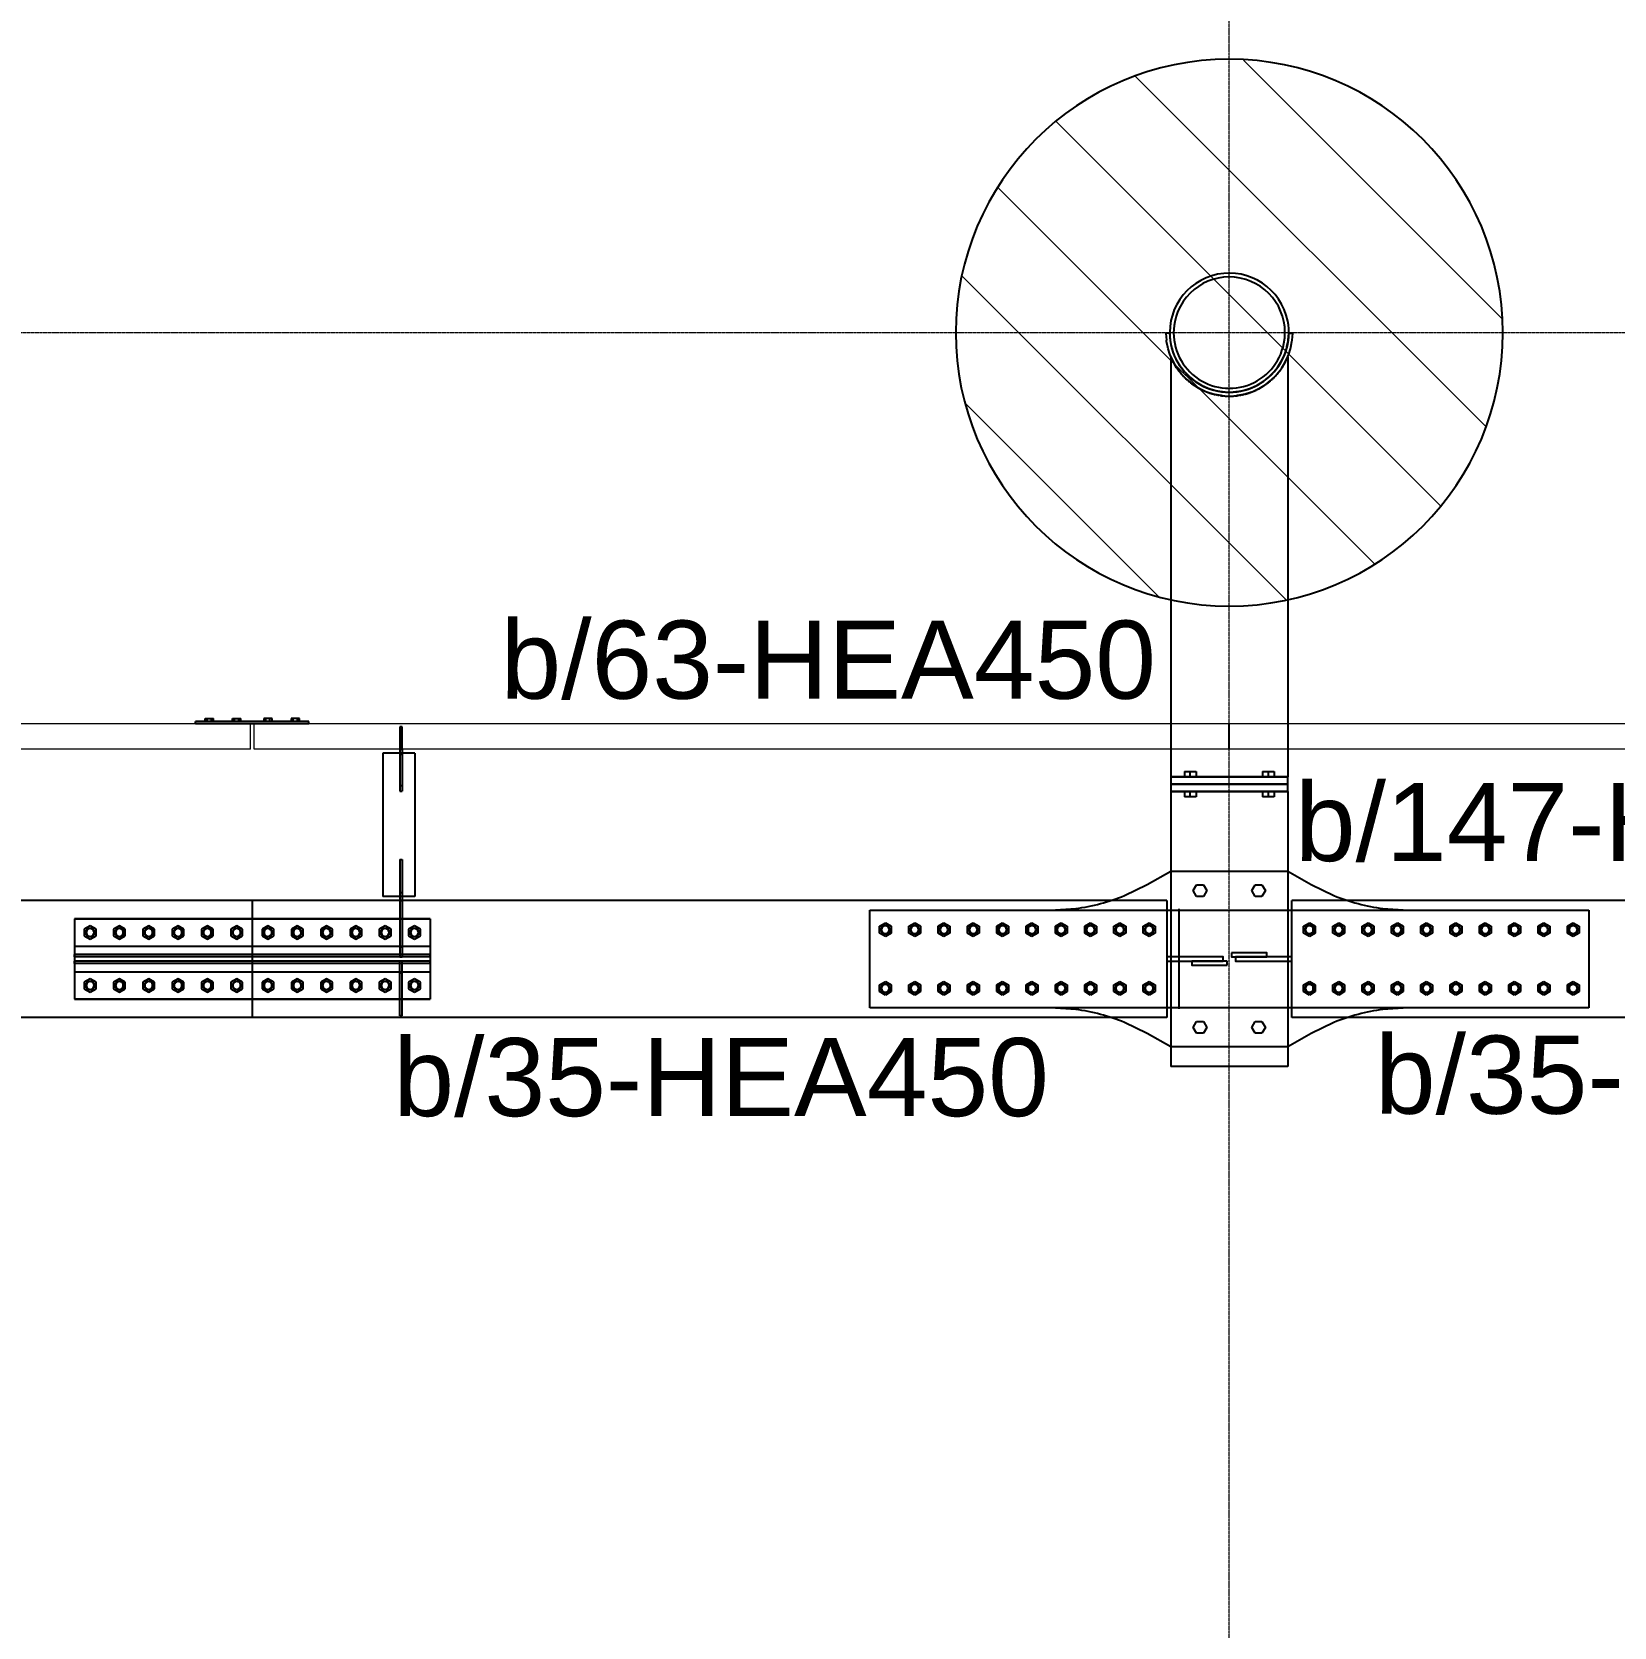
# Model space of a CAD drawing. Extents: x 7536 to 102814, y -9868 to 35131.
# Drawn here: x 61268 to 65317, y 28142 to 32226 of the extents above; entities that cross this region are included whole.
import ezdxf
from ezdxf.enums import TextEntityAlignment as Align

# ---------------------------------------------------------------- set-up
doc = ezdxf.new("R2010")
doc.units = 0
doc.header["$LTSCALE"] = 0.4
doc.linetypes.add('DXK_LINE_DOT2', pattern=[3.9198, 1.9599, -1.9599])
doc.linetypes.add('Grid Line', pattern=[3.33375, 1.905, -0.47625, 0.47625, -0.47625])
doc.layers.get('0').update_dxf_attribs({"color": 255})
for name, color, linetype, lineweight in [('0-1', 7, 'Continuous', 5), ('E_COLUMNAS', 1, 'Continuous', 18), ('E_COLUMNAS-1', 1, 'Continuous', 25), ('E_EJES-1', 8, 'Grid Line', 9), ('E_TEXTO', 3, 'Continuous', 9)]:
    doc.layers.add(name, color=color, linetype=linetype, lineweight=lineweight)
doc.layers.add('P-PLATINA', color=6, linetype='Continuous')
doc.layers.add('VIGAS', color=8, linetype='Continuous')
doc.styles.add('VERDANA', font='arial.ttf')

msp = doc.modelspace()

# ---------------------------------------------------------------- hatches: boundary and pattern name
at = {"layer": 'E_COLUMNAS'}
h = msp.add_hatch(dxfattribs=at)
h.set_pattern_fill('FP_1', color=256, scale=1000, style=0, pattern_type=2)
h.set_pattern_definition([(135, (95994.46, -134706.76), (-159.09903, -159.09903), [])])
h.paths.add_polyline_path([(64332.4, 30755.7), (64423.7, 30761.7), (64513.5, 30779.5), (64600.2, 30808.9), (64682.4, 30849.4), (64758.5, 30900.3), (64827.3, 30960.7), (64887.7, 31029.5), (64938.6, 31105.7), (64979.1, 31187.8), (65008.5, 31274.5), (65026.4, 31364.3), (65032.4, 31455.7), (65026.4, 31547), (65008.5, 31636.8), (64979.1, 31723.5), (64938.6, 31805.7), (64887.7, 31881.8), (64827.3, 31950.6), (64758.5, 32011), (64682.4, 32061.9), (64600.2, 32102.4), (64513.5, 32131.8), (64423.7, 32149.7), (64332.4, 32155.7), (64241, 32149.7), (64151.2, 32131.8), (64064.5, 32102.4), (63982.4, 32061.9), (63906.2, 32011), (63837.4, 31950.6), (63777, 31881.8), (63726.1, 31805.7), (63685.6, 31723.5), (63656.2, 31636.8), (63638.4, 31547), (63632.4, 31455.7), (63638.4, 31364.3), (63656.2, 31274.5), (63685.6, 31187.8), (63726.1, 31105.7), (63777, 31029.5), (63837.4, 30960.7), (63906.2, 30900.3), (63982.4, 30849.4), (64064.5, 30808.9), (64151.2, 30779.5), (64250.7, 30761)])

# ---------------------------------------------------------------- linework, layer by layer
at = {"color": 2, "linetype": 'Continuous'}
for points in [[(64481.9, 31485.4, 1), (64182.8, 31425.9, 1)], [(64472.1, 31427.9, 1), (64192.6, 31483.5, 1)]]:
    msp.add_lwpolyline(points, format="xyb", close=True, dxfattribs=at)
at = {"color": 1, "linetype": 'DXK_LINE_DOT2'}
msp.add_arc((64332.4, 31455.7), 162.5, 213.75, 326.25, dxfattribs=at)
at = {"color": 1, "linetype": 'Continuous'}
for centre, radius, start, end in [((63874.6, 30477.5), 500, 277.4362, 292.3087), ((64790.1, 30477.5), 500, 247.6914, 262.5638), ((61417.4, 29920.3), 11, 0, 180), ((61417.4, 29920.3), 10, 300, 120), ((61492.4, 29920.3), 11, 0, 180), ((61492.4, 29920.3), 10, 300, 120), ((61567.4, 29920.3), 11, 0, 180), ((61567.4, 29920.3), 10, 300, 120), ((61642.4, 29920.3), 11, 0, 180), ((61642.4, 29920.3), 10, 300, 120), ((61717.4, 29920.3), 11, 0, 180), ((61717.4, 29920.3), 10, 300, 120), ((61792.4, 29920.3), 11, 0, 180), ((61792.4, 29920.3), 10, 300, 120), ((61872.4, 29920.3), 11, 0, 180), ((61872.4, 29920.3), 10, 300, 120), ((61947.4, 29920.3), 11, 0, 180), ((61947.4, 29920.3), 10, 300, 120), ((62022.4, 29920.3), 11, 0, 180), ((62022.4, 29920.3), 10, 300, 120), ((62097.4, 29920.3), 11, 0, 180), ((62097.4, 29920.3), 10, 300, 120), ((62172.4, 29920.3), 11, 0, 180), ((62172.4, 29920.3), 10, 300, 120), ((62247.4, 29920.3), 11, 0, 180), ((62247.4, 29920.3), 10, 300, 120), ((63452.3, 29927.5), 11.5, 18, 198), ((63452.3, 29927.5), 11.5, 198, 18), ((63452.3, 29927.5), 10, 90, 270), ((63452.3, 29927.5), 10, 270, 90), ((63527.3, 29927.5), 11.5, 18, 198), ((63527.3, 29927.5), 11.5, 198, 18), ((63527.3, 29927.5), 10, 90, 270), ((63527.3, 29927.5), 10, 270, 90), ((63602.3, 29927.5), 11.5, 18, 198), ((63602.3, 29927.5), 11.5, 198, 18), ((63602.3, 29927.5), 10, 90, 270), ((63602.3, 29927.5), 10, 270, 90), ((63677.3, 29927.5), 11.5, 18, 198), ((63677.3, 29927.5), 11.5, 198, 18), ((63677.3, 29927.5), 10, 90, 270), ((63677.3, 29927.5), 10, 270, 90), ((63752.3, 29927.5), 11.5, 18, 198), ((63752.3, 29927.5), 11.5, 198, 18), ((63752.3, 29927.5), 10, 90, 270), ((63752.3, 29927.5), 10, 270, 90), ((63827.3, 29927.5), 11.5, 18, 198), ((63827.3, 29927.5), 11.5, 198, 18), ((63827.3, 29927.5), 10, 90, 270), ((63827.3, 29927.5), 10, 270, 90), ((63902.3, 29927.5), 11.5, 18, 198), ((63902.3, 29927.5), 11.5, 198, 18), ((63902.3, 29927.5), 10, 90, 270), ((63902.3, 29927.5), 10, 270, 90), ((63977.3, 29927.5), 11.5, 18, 198), ((63977.3, 29927.5), 11.5, 198, 18), ((63977.3, 29927.5), 10, 90, 270), ((63977.3, 29927.5), 10, 270, 90), ((64052.3, 29927.5), 11.5, 18, 198), ((64052.3, 29927.5), 11.5, 198, 18), ((64052.3, 29927.5), 10, 90, 270), ((64052.3, 29927.5), 10, 270, 90), ((64127.3, 29927.5), 11.5, 18, 198), ((64127.3, 29927.5), 11.5, 198, 18), ((64127.3, 29927.5), 10, 90, 270), ((64127.3, 29927.5), 10, 270, 90), ((64537.4, 29927.5), 11.5, 18, 198), ((64537.4, 29927.5), 11.5, 198, 18), ((64537.4, 29927.5), 10, 90, 270), ((64537.4, 29927.5), 10, 270, 90), ((64612.4, 29927.5), 11.5, 18, 198), ((64612.4, 29927.5), 11.5, 198, 18), ((64612.4, 29927.5), 10, 90, 270), ((64612.4, 29927.5), 10, 270, 90), ((64687.4, 29927.5), 11.5, 18, 198), ((64687.4, 29927.5), 11.5, 198, 18), ((64687.4, 29927.5), 10, 90, 270), ((64687.4, 29927.5), 10, 270, 90), ((64762.4, 29927.5), 11.5, 18, 198), ((64762.4, 29927.5), 11.5, 198, 18), ((64762.4, 29927.5), 10, 90, 270), ((64762.4, 29927.5), 10, 270, 90), ((64837.4, 29927.5), 11.5, 18, 198), ((64837.4, 29927.5), 11.5, 198, 18), ((64837.4, 29927.5), 10, 90, 270), ((64837.4, 29927.5), 10, 270, 90), ((64912.4, 29927.5), 11.5, 18, 198), ((64912.4, 29927.5), 11.5, 198, 18), ((64912.4, 29927.5), 10, 90, 270), ((64912.4, 29927.5), 10, 270, 90), ((64987.4, 29927.5), 11.5, 18, 198), ((64987.4, 29927.5), 11.5, 198, 18), ((64987.4, 29927.5), 10, 90, 270), ((64987.4, 29927.5), 10, 270, 90), ((65062.4, 29927.5), 11.5, 18, 198), ((65062.4, 29927.5), 11.5, 198, 18), ((65062.4, 29927.5), 10, 90, 270), ((65062.4, 29927.5), 10, 270, 90), ((65137.4, 29927.5), 11.5, 18, 198), ((65137.4, 29927.5), 11.5, 198, 18), ((65137.4, 29927.5), 10, 90, 270), ((65137.4, 29927.5), 10, 270, 90), ((65212.4, 29927.5), 11.5, 18, 198), ((65212.4, 29927.5), 11.5, 198, 18), ((65212.4, 29927.5), 10, 90, 270), ((65212.4, 29927.5), 10, 270, 90), ((61417.4, 29920.3), 11, 180, 0), ((61417.4, 29920.3), 10, 120, 300), ((61492.4, 29920.3), 11, 180, 0), ((61492.4, 29920.3), 10, 120, 300), ((61567.4, 29920.3), 11, 180, 0), ((61567.4, 29920.3), 10, 120, 300), ((61642.4, 29920.3), 11, 180, 0), ((61642.4, 29920.3), 10, 120, 300), ((61717.4, 29920.3), 11, 180, 0), ((61717.4, 29920.3), 10, 120, 300), ((61792.4, 29920.3), 11, 180, 0), ((61792.4, 29920.3), 10, 120, 300), ((61872.4, 29920.3), 11, 180, 0), ((61872.4, 29920.3), 10, 120, 300), ((61947.4, 29920.3), 11, 180, 0), ((61947.4, 29920.3), 10, 120, 300), ((62022.4, 29920.3), 11, 180, 0), ((62022.4, 29920.3), 10, 120, 300), ((62097.4, 29920.3), 11, 180, 0), ((62097.4, 29920.3), 10, 120, 300), ((62172.4, 29920.3), 11, 180, 0), ((62172.4, 29920.3), 10, 120, 300), ((62247.4, 29920.3), 11, 180, 0), ((62247.4, 29920.3), 10, 120, 300), ((61417.4, 29784.8), 11, 0, 180), ((61417.4, 29784.8), 11, 180, 0), ((61417.4, 29784.8), 10, 120, 300), ((61417.4, 29784.8), 10, 300, 120), ((61492.4, 29784.8), 11, 0, 180), ((61492.4, 29784.8), 11, 180, 0), ((61492.4, 29784.8), 10, 120, 300), ((61492.4, 29784.8), 10, 300, 120), ((61567.4, 29784.8), 11, 0, 180), ((61567.4, 29784.8), 11, 180, 0), ((61567.4, 29784.8), 10, 120, 300), ((61567.4, 29784.8), 10, 300, 120), ((61642.4, 29784.8), 11, 0, 180), ((61642.4, 29784.8), 11, 180, 0), ((61642.4, 29784.8), 10, 120, 300), ((61642.4, 29784.8), 10, 300, 120), ((61717.4, 29784.8), 11, 0, 180), ((61717.4, 29784.8), 11, 180, 0), ((61717.4, 29784.8), 10, 120, 300), ((61717.4, 29784.8), 10, 300, 120), ((61792.4, 29784.8), 11, 0, 180), ((61792.4, 29784.8), 11, 180, 0), ((61792.4, 29784.8), 10, 120, 300), ((61792.4, 29784.8), 10, 300, 120), ((61872.4, 29784.8), 11, 0, 180), ((61872.4, 29784.8), 11, 180, 0), ((61872.4, 29784.8), 10, 120, 300), ((61872.4, 29784.8), 10, 300, 120), ((61947.4, 29784.8), 11, 0, 180), ((61947.4, 29784.8), 11, 180, 0), ((61947.4, 29784.8), 10, 120, 300), ((61947.4, 29784.8), 10, 300, 120), ((62022.4, 29784.8), 11, 0, 180), ((62022.4, 29784.8), 11, 180, 0), ((62022.4, 29784.8), 10, 120, 300), ((62022.4, 29784.8), 10, 300, 120), ((62097.4, 29784.8), 11, 0, 180), ((62097.4, 29784.8), 11, 180, 0), ((62097.4, 29784.8), 10, 120, 300), ((62097.4, 29784.8), 10, 300, 120), ((62172.4, 29784.8), 11, 0, 180), ((62172.4, 29784.8), 11, 180, 0), ((62172.4, 29784.8), 10, 120, 300), ((62172.4, 29784.8), 10, 300, 120), ((62247.4, 29784.8), 11, 0, 180), ((62247.4, 29784.8), 11, 180, 0), ((62247.4, 29784.8), 10, 120, 300), ((62247.4, 29784.8), 10, 300, 120), ((63452.3, 29777.5), 11.5, 18, 198), ((63452.3, 29777.5), 11.5, 198, 18), ((63452.3, 29777.5), 10, 90, 270), ((63452.3, 29777.5), 10, 270, 90), ((63527.3, 29777.5), 11.5, 18, 198), ((63527.3, 29777.5), 11.5, 198, 18), ((63527.3, 29777.5), 10, 90, 270), ((63527.3, 29777.5), 10, 270, 90), ((63602.3, 29777.5), 11.5, 18, 198), ((63602.3, 29777.5), 11.5, 198, 18), ((63602.3, 29777.5), 10, 90, 270), ((63602.3, 29777.5), 10, 270, 90), ((63677.3, 29777.5), 11.5, 18, 198), ((63677.3, 29777.5), 11.5, 198, 18), ((63677.3, 29777.5), 10, 90, 270), ((63677.3, 29777.5), 10, 270, 90), ((63752.3, 29777.5), 11.5, 18, 198), ((63752.3, 29777.5), 11.5, 198, 18), ((63752.3, 29777.5), 10, 90, 270), ((63752.3, 29777.5), 10, 270, 90), ((63827.3, 29777.5), 11.5, 18, 198), ((63827.3, 29777.5), 11.5, 198, 18), ((63827.3, 29777.5), 10, 90, 270), ((63827.3, 29777.5), 10, 270, 90), ((63902.3, 29777.5), 11.5, 18, 198), ((63902.3, 29777.5), 11.5, 198, 18), ((63902.3, 29777.5), 10, 90, 270), ((63902.3, 29777.5), 10, 270, 90), ((63977.3, 29777.5), 11.5, 18, 198), ((63977.3, 29777.5), 11.5, 198, 18), ((63977.3, 29777.5), 10, 90, 270), ((63977.3, 29777.5), 10, 270, 90), ((64052.3, 29777.5), 11.5, 18, 198), ((64052.3, 29777.5), 11.5, 198, 18), ((64052.3, 29777.5), 10, 90, 270), ((64052.3, 29777.5), 10, 270, 90), ((64127.3, 29777.5), 11.5, 18, 198), ((64127.3, 29777.5), 11.5, 198, 18), ((64127.3, 29777.5), 10, 90, 270), ((64127.3, 29777.5), 10, 270, 90), ((64537.4, 29777.5), 11.5, 18, 198), ((64537.4, 29777.5), 11.5, 198, 18), ((64537.4, 29777.5), 10, 90, 270), ((64537.4, 29777.5), 10, 270, 90), ((64612.4, 29777.5), 11.5, 18, 198), ((64612.4, 29777.5), 11.5, 198, 18), ((64612.4, 29777.5), 10, 90, 270), ((64612.4, 29777.5), 10, 270, 90), ((64687.4, 29777.5), 11.5, 18, 198), ((64687.4, 29777.5), 11.5, 198, 18), ((64687.4, 29777.5), 10, 90, 270), ((64687.4, 29777.5), 10, 270, 90), ((64762.4, 29777.5), 11.5, 18, 198), ((64762.4, 29777.5), 11.5, 198, 18), ((64762.4, 29777.5), 10, 90, 270), ((64762.4, 29777.5), 10, 270, 90), ((64837.4, 29777.5), 11.5, 18, 198), ((64837.4, 29777.5), 11.5, 198, 18), ((64837.4, 29777.5), 10, 90, 270), ((64837.4, 29777.5), 10, 270, 90), ((64912.4, 29777.5), 11.5, 18, 198), ((64912.4, 29777.5), 11.5, 198, 18), ((64912.4, 29777.5), 10, 90, 270), ((64912.4, 29777.5), 10, 270, 90), ((64987.4, 29777.5), 11.5, 18, 198), ((64987.4, 29777.5), 11.5, 198, 18), ((64987.4, 29777.5), 10, 90, 270), ((64987.4, 29777.5), 10, 270, 90), ((65062.4, 29777.5), 11.5, 18, 198), ((65062.4, 29777.5), 11.5, 198, 18), ((65062.4, 29777.5), 10, 90, 270), ((65062.4, 29777.5), 10, 270, 90), ((65137.4, 29777.5), 11.5, 18, 198), ((65137.4, 29777.5), 11.5, 198, 18), ((65137.4, 29777.5), 10, 90, 270), ((65137.4, 29777.5), 10, 270, 90), ((65212.4, 29777.5), 11.5, 18, 198), ((65212.4, 29777.5), 11.5, 198, 18), ((65212.4, 29777.5), 10, 90, 270), ((65212.4, 29777.5), 10, 270, 90), ((63874.6, 29227.5), 500, 67.6913, 82.5638), ((64790.1, 29227.5), 500, 97.4362, 112.3087)]:
    msp.add_arc(centre, radius, start, end, dxfattribs=at)
at = {"layer": '0-1', "color": 8}
for p, q in [((61827.4, 30454.2), (49837.4, 30454.2)), ((61827.4, 30389.2), (61827.4, 30454.2)), ((64182.4, 30454.2), (61837.4, 30454.2)), ((61837.4, 30389.2), (61837.4, 30454.2)), ((64332.4, 30454.2), (64182.4, 30454.2)), ((64482.4, 30454.2), (64332.4, 30454.2)), ((66942.6, 30454.2), (64482.4, 30454.2)), ((61827.4, 30389.2), (49837.4, 30389.2)), ((64182.4, 30389.2), (61837.4, 30389.2)), ((64332.4, 30389.2), (64182.4, 30389.2)), ((64482.4, 30389.2), (64332.4, 30389.2)), ((66942.6, 30389.2), (64482.4, 30389.2))]:
    msp.add_line(p, q, dxfattribs=at)
at = {"layer": 'E_COLUMNAS-1'}
for start, end in [(0, 180), (180, 0)]:
    msp.add_arc((64332.4, 31455.7), 700, start, end, dxfattribs=at)
at = {"layer": 'E_EJES-1'}
for p, q in [((64332.4, 3740.4), (64332.4, 34230.5)), ((8436, 31455.7), (101914.5, 31455.7))]:
    msp.add_line(p, q, dxfattribs=at)
at = {"layer": 'P-PLATINA'}
for points in [[(64172.3, 29846.8), (64316.6, 29846.8), (64316.6, 29858.3), (64172.3, 29858.3)], [(64492.4, 29858.3), (64348.1, 29858.3), (64348.1, 29846.8), (64492.4, 29846.8)], [(64326.6, 29846.8), (64236.6, 29846.8), (64236.6, 29836.8), (64326.6, 29836.8)]]:
    msp.add_lwpolyline(points, dxfattribs=at)
msp.add_lwpolyline([(64338.1, 29868.3), (64338.1, 29858.3), (64428.1, 29858.3), (64428.1, 29868.3)], close=True, dxfattribs=at)
at = {"layer": 'VIGAS'}
for p, q in [((64180, 31454.6), (64170, 31453.6)), ((64170, 31453.6), (64171.7, 31436.7)), ((64181.6, 31437.7), (64180, 31454.6)), ((64483.1, 31437.7), (64484.8, 31454.6)), ((64484.8, 31454.6), (64494.7, 31453.6)), ((64493, 31436.7), (64494.7, 31453.6)), ((64172.1, 31433.4), (64171.7, 31436.7)), ((64174.9, 31418.3), (64172.1, 31433.4)), ((64176, 31413.9), (64174.9, 31418.3)), ((64180.1, 31400.3), (64176, 31413.9)), ((64182.4, 31394.5), (64180.1, 31400.3)), ((64182, 31435.2), (64181.6, 31437.7)), ((64184.7, 31420.1), (64182, 31435.2)), ((64185.5, 31416.8), (64184.7, 31420.1)), ((64189.7, 31403.2), (64185.5, 31416.8)), ((64191.4, 31398.9), (64189.7, 31403.2)), ((64473.3, 31398.9), (64475, 31403.2)), ((64475, 31403.2), (64479.2, 31416.8)), ((64479.2, 31416.8), (64480, 31420.1)), ((64480, 31420.1), (64482.7, 31435.2)), ((64482.4, 31394.5), (64484.6, 31400.3)), ((64482.7, 31435.2), (64483.1, 31437.7)), ((64484.6, 31400.3), (64488.7, 31413.9)), ((64488.7, 31413.9), (64489.8, 31418.3)), ((64489.8, 31418.3), (64492.6, 31433.4)), ((64492.6, 31433.4), (64493, 31436.7)), ((64188.8, 31381.1), (64182.4, 31394.5)), ((64182.4, 31393.5), (64182.4, 30772.2)), ((64182.4, 31393.5), (64188.1, 31382.6)), ((64188.1, 31382.6), (64197.2, 31365.4)), ((64190.2, 31378.6), (64188.8, 31381.1)), ((64197.5, 31365.8), (64190.2, 31378.6)), ((64197.8, 31385.5), (64191.4, 31398.9)), ((64201.3, 31360.4), (64197.5, 31365.8)), ((64198.9, 31383.6), (64197.8, 31385.5)), ((64206.2, 31370.8), (64198.9, 31383.6)), ((64210.3, 31349.4), (64201.3, 31360.4)), ((64209, 31366.7), (64206.2, 31370.8)), ((64218, 31355.7), (64209, 31366.7)), ((64446.7, 31355.7), (64455.7, 31366.7)), ((64454.4, 31349.4), (64463.4, 31360.4)), ((64455.7, 31366.7), (64458.5, 31370.8)), ((64458.5, 31370.8), (64465.9, 31383.6)), ((64463.4, 31360.4), (64467.2, 31365.8)), ((64465.9, 31383.6), (64466.9, 31385.5)), ((64466.9, 31385.5), (64473.3, 31398.9)), ((64467.2, 31365.8), (64474.5, 31378.6)), ((64467.5, 31365.4), (64476.6, 31382.6)), ((64467.5, 31365.4), (64475.8, 31381)), ((64474.5, 31378.6), (64475.9, 31381.1)), ((64475.8, 31381), (64482.5, 31393.5)), ((64475.9, 31381.1), (64482.4, 31394.5)), ((64476.6, 31382.6), (64482.4, 31393.5)), ((64482.5, 31393.5), (64482.4, 30772.2)), ((64482.4, 31393.2), (64482.4, 31393.5)), ((64482.4, 31393.5), (64482.5, 31393.5)), ((64482.4, 31393.2), (64482.4, 31393.5)), ((64213.1, 31346.3), (64210.3, 31349.4)), ((64213.1, 31346.3), (64224, 31335.5)), ((64220.1, 31353.4), (64218, 31355.7)), ((64220.1, 31353.4), (64231, 31342.7)), ((64224, 31335.5), (64226.8, 31333.1)), ((64226.8, 31333.1), (64237.8, 31324)), ((64231, 31342.7), (64233.1, 31340.8)), ((64233.1, 31340.8), (64244.1, 31331.8)), ((64237.8, 31324), (64243.6, 31320.1)), ((64243.6, 31320.1), (64256.3, 31312.9)), ((64244.1, 31331.8), (64248.5, 31328.8)), ((64248.5, 31328.8), (64261.2, 31321.7)), ((64261.2, 31321.7), (64263.1, 31320.7)), ((64263.1, 31320.7), (64276.7, 31314.3)), ((64388, 31314.3), (64401.6, 31320.7)), ((64401.6, 31320.7), (64403.6, 31321.7)), ((64403.6, 31321.7), (64416.3, 31328.8)), ((64408.5, 31312.9), (64421.2, 31320.1)), ((64416.3, 31328.8), (64420.6, 31331.8)), ((64420.6, 31331.8), (64431.6, 31340.8)), ((64421.2, 31320.1), (64427, 31324)), ((64427, 31324), (64438, 31333.1)), ((64431.6, 31340.8), (64433.7, 31342.7)), ((64433.7, 31342.7), (64444.6, 31353.4)), ((64438, 31333.1), (64440.7, 31335.5)), ((64440.7, 31335.5), (64451.6, 31346.3)), ((64444.6, 31353.4), (64446.7, 31355.7)), ((64451.6, 31346.3), (64454.4, 31349.4)), ((64256.3, 31312.9), (64258.8, 31311.6)), ((64258.8, 31311.6), (64272.4, 31305.2)), ((64272.4, 31305.2), (64277.8, 31303.2)), ((64276.7, 31314.3), (64280.7, 31312.7)), ((64277.8, 31303.2), (64291.5, 31299)), ((64280.7, 31312.7), (64294.4, 31308.6)), ((64291.5, 31299), (64296.3, 31297.9)), ((64294.4, 31308.6), (64298, 31307.7)), ((64296.3, 31297.9), (64311.4, 31295.3)), ((64298, 31307.7), (64313.1, 31305.1)), ((64311.4, 31295.3), (64314.2, 31294.9)), ((64313.1, 31305.1), (64315.2, 31304.9)), ((64314.2, 31294.9), (64328.4, 31293.5)), ((64315.2, 31304.9), (64329.4, 31303.5)), ((64328.4, 31293.5), (64336.3, 31293.5)), ((64329.4, 31303.5), (64335.3, 31303.5)), ((64335.3, 31303.5), (64349.5, 31304.9)), ((64336.3, 31293.5), (64350.5, 31294.9)), ((64349.5, 31304.9), (64351.7, 31305.1)), ((64350.5, 31294.9), (64353.3, 31295.3)), ((64351.7, 31305.1), (64366.7, 31307.7)), ((64353.3, 31295.3), (64368.4, 31297.9)), ((64366.7, 31307.7), (64370.4, 31308.6)), ((64368.4, 31297.9), (64373.3, 31299)), ((64370.4, 31308.6), (64384, 31312.7)), ((64373.3, 31299), (64386.9, 31303.2)), ((64384, 31312.7), (64388, 31314.3)), ((64386.9, 31303.2), (64392.3, 31305.2)), ((64392.3, 31305.2), (64405.9, 31311.6)), ((64405.9, 31311.6), (64408.5, 31312.9)), ((64182.4, 30772.2), (64182.4, 30319)), ((64482.4, 30772.2), (64482.4, 30319)), ((61712, 30460.2), (61712, 30468.1)), ((61712, 30468.1), (61732.8, 30468.1)), ((61717.2, 30460.2), (61717.2, 30468.1)), ((61727.6, 30460.2), (61727.6, 30468.1)), ((61732.8, 30460.2), (61732.8, 30468.1)), ((61782, 30460.2), (61782, 30468.1)), ((61782, 30468.1), (61802.8, 30468.1)), ((61787.2, 30460.2), (61787.2, 30468.1)), ((61797.6, 30460.2), (61797.6, 30468.1)), ((61802.8, 30460.2), (61802.8, 30468.1)), ((61882.8, 30468.1), (61862, 30468.1)), ((61862, 30468.1), (61862, 30460.2)), ((61867.2, 30460.2), (61867.2, 30468.1)), ((61877.6, 30460.2), (61877.6, 30468.1)), ((61882.8, 30460.2), (61882.8, 30468.1)), ((61952.8, 30468.1), (61932, 30468.1)), ((61932, 30468.1), (61932, 30460.2)), ((61937.2, 30460.2), (61937.2, 30468.1)), ((61947.6, 30460.2), (61947.6, 30468.1)), ((61952.8, 30460.2), (61952.8, 30468.1)), ((61977.4, 30460.2), (61687.4, 30460.2)), ((61687.4, 30454.2), (61687.4, 30460.2)), ((61827.4, 30454.2), (61687.4, 30454.2)), ((61837.4, 30454.2), (61827.4, 30454.2)), ((61977.4, 30454.2), (61837.4, 30454.2)), ((61977.4, 30454.2), (61977.4, 30460.2)), ((62216.1, 30446.7), (62210.1, 30446.7)), ((62210.1, 30446.7), (62210.1, 30389.2)), ((62210.1, 30436.7), (62216.1, 30436.7)), ((62216.1, 30389.2), (62216.1, 30446.7)), ((64332.4, 30389.2), (64332.4, 30454.2)), ((64332.4, 30389.2), (64332.4, 30454.2)), ((62248.6, 30379.2), (62166.6, 30379.2)), ((62166.6, 30379.2), (62166.6, 30012.5)), ((62210.1, 30389.2), (62210.1, 30379.2)), ((62210.1, 30389.2), (62216.1, 30389.2)), ((62210.1, 30379.2), (62210.1, 30281.7)), ((62216.1, 30389.2), (62216.1, 30379.2)), ((62216.1, 30379.2), (62216.1, 30281.7)), ((62248.6, 30379.2), (62248.6, 30012.5)), ((62210.1, 30376.7), (62216.1, 30376.7)), ((64482.4, 30319), (64182.4, 30319)), ((64182.4, 30319), (64182.4, 30300)), ((64182.4, 30319), (64482.4, 30319)), ((64182.4, 30300), (64482.4, 30300)), ((64482.4, 30300), (64182.4, 30300)), ((64182.4, 30300), (64182.4, 30281)), ((64217.4, 30332.2), (64247.4, 30332.2)), ((64217.4, 30332.2), (64217.4, 30319)), ((64232.4, 30319), (64232.4, 30332.2)), ((64247.4, 30332.2), (64247.4, 30319)), ((64417.4, 30332.2), (64447.4, 30332.2)), ((64417.4, 30332.2), (64417.4, 30319)), ((64432.4, 30319), (64432.4, 30332.2)), ((64447.4, 30332.2), (64447.4, 30319)), ((64482.4, 30300), (64482.4, 30319)), ((64482.4, 30281), (64482.4, 30300)), ((62210.1, 30296.7), (62216.1, 30296.7)), ((62210.1, 30281.7), (62216.1, 30281.7)), ((64182.4, 30281), (64182.4, 30077.5)), ((64482.4, 30281), (64182.4, 30281)), ((64182.4, 30281), (64482.4, 30281)), ((64217.4, 30281), (64217.4, 30267.8)), ((64247.4, 30267.8), (64217.4, 30267.8)), ((64232.4, 30267.8), (64232.4, 30281)), ((64247.4, 30281), (64247.4, 30267.8)), ((64417.4, 30281), (64417.4, 30267.8)), ((64447.4, 30267.8), (64417.4, 30267.8)), ((64432.4, 30267.8), (64432.4, 30281)), ((64447.4, 30281), (64447.4, 30267.8)), ((64482.4, 30281), (64482.4, 30077.5)), ((62210.1, 30107.5), (62210.1, 30012.5)), ((62210.1, 30107.5), (62216.1, 30107.5)), ((62216.1, 30107.5), (62216.1, 30012.5)), ((64122.6, 30043.4), (64182.4, 30077.5)), ((64182.4, 30077.5), (64182.4, 29627.5)), ((64182.4, 30077.5), (64482.4, 30077.5)), ((64482.4, 30077.5), (64482.4, 29627.5)), ((64482.4, 30077.5), (64542.1, 30043.4)), ((62248.6, 30012.5), (62166.6, 30012.5)), ((62210.1, 30022.5), (62216.1, 30022.5)), ((62210.1, 30012.5), (62210.1, 30002.5)), ((62216.1, 30012.5), (62216.1, 30002.5)), ((64064.4, 30015), (64122.6, 30043.4)), ((64240, 30027.5), (64248.7, 30042.5)), ((64248.7, 30012.5), (64240, 30027.5)), ((64248.7, 30042.5), (64266, 30042.5)), ((64266, 30012.5), (64248.7, 30012.5)), ((64266, 30042.5), (64274.7, 30027.5)), ((64274.7, 30027.5), (64266, 30012.5)), ((64390, 30027.5), (64398.7, 30042.5)), ((64398.7, 30012.5), (64390, 30027.5)), ((64398.7, 30042.5), (64416, 30042.5)), ((64416, 30012.5), (64398.7, 30012.5)), ((64416, 30042.5), (64424.7, 30027.5)), ((64424.7, 30027.5), (64416, 30012.5)), ((64542.1, 30043.4), (64600.3, 30015)), ((61832.4, 30002.5), (51611.4, 30002.5)), ((61832.4, 30002.5), (61832.4, 29955.3)), ((61832.4, 30002.5), (61832.4, 29955.3)), ((64027.4, 30002.5), (61832.4, 30002.5)), ((62210.1, 30002.5), (62210.1, 29858.3)), ((62210.1, 30002.5), (62216.1, 30002.5)), ((62216.1, 30002.5), (62216.1, 29858.3)), ((63412.3, 29977.5), (63874.6, 29977.5)), ((63412.3, 29727.5), (63412.3, 29977.5)), ((63412.3, 29977.5), (65252.4, 29977.5)), ((63412.3, 29727.5), (63412.3, 29977.5)), ((63874.6, 29977.5), (63939.3, 29981.8)), ((64172.3, 30002.5), (64027.4, 30002.5)), ((64172.3, 30002.5), (64172.3, 29702.5)), ((64204.4, 29725), (64204.4, 29981)), ((64492.4, 29702.5), (64492.4, 30002.5)), ((64637.3, 30002.5), (64492.4, 30002.5)), ((66832.4, 30002.5), (64637.3, 30002.5)), ((64725.4, 29981.8), (64790.1, 29977.5)), ((64790.1, 29977.5), (65252.4, 29977.5)), ((65252.4, 29977.5), (65252.4, 29727.5)), ((65252.4, 29977.5), (65252.4, 29727.5)), ((61377.4, 29955.3), (61377.4, 29885.3)), ((61377.4, 29955.3), (62287.4, 29955.3)), ((61377.4, 29955.3), (61377.4, 29885.3)), ((61377.4, 29955.3), (62287.4, 29955.3)), ((62287.4, 29955.3), (61377.4, 29955.3)), ((61377.4, 29955.3), (61377.4, 29749.8)), ((62287.4, 29955.3), (61377.4, 29955.3)), ((61377.4, 29955.3), (61377.4, 29749.8)), ((61417.4, 29937.6), (61402.4, 29929)), ((61432.4, 29929), (61417.4, 29937.6)), ((61492.4, 29937.6), (61477.4, 29929)), ((61507.4, 29929), (61492.4, 29937.6)), ((61567.4, 29937.6), (61552.4, 29929)), ((61582.4, 29929), (61567.4, 29937.6)), ((61642.4, 29937.6), (61627.4, 29929)), ((61657.4, 29929), (61642.4, 29937.6)), ((61717.4, 29937.6), (61702.4, 29929)), ((61732.4, 29929), (61717.4, 29937.6)), ((61792.4, 29937.6), (61777.4, 29929)), ((61807.4, 29929), (61792.4, 29937.6)), ((61832.4, 29955.3), (61832.4, 29749.8)), ((61832.4, 29955.3), (61832.4, 29749.8)), ((61872.4, 29937.6), (61857.4, 29929)), ((61887.4, 29929), (61872.4, 29937.6)), ((61947.4, 29937.6), (61932.4, 29929)), ((61962.4, 29929), (61947.4, 29937.6)), ((62022.4, 29937.6), (62007.4, 29929)), ((62037.4, 29929), (62022.4, 29937.6)), ((62097.4, 29937.6), (62082.4, 29929)), ((62112.4, 29929), (62097.4, 29937.6)), ((62172.4, 29937.6), (62157.4, 29929)), ((62187.4, 29929), (62172.4, 29937.6)), ((62247.4, 29937.6), (62232.4, 29929)), ((62262.4, 29929), (62247.4, 29937.6)), ((62287.4, 29955.3), (62287.4, 29885.3)), ((62287.4, 29955.3), (62287.4, 29885.3)), ((62287.4, 29955.3), (62287.4, 29749.8)), ((62287.4, 29955.3), (62287.4, 29749.8)), ((63437.3, 29936.2), (63452.3, 29944.9)), ((63437.3, 29918.9), (63437.3, 29936.2)), ((63452.3, 29944.9), (63467.3, 29936.2)), ((63467.3, 29936.2), (63467.3, 29918.9)), ((63512.3, 29936.2), (63527.3, 29944.9)), ((63512.3, 29918.9), (63512.3, 29936.2)), ((63527.3, 29944.9), (63542.3, 29936.2)), ((63542.3, 29936.2), (63542.3, 29918.9)), ((63587.3, 29936.2), (63602.3, 29944.9)), ((63587.3, 29918.9), (63587.3, 29936.2)), ((63602.3, 29944.9), (63617.3, 29936.2)), ((63617.3, 29936.2), (63617.3, 29918.9)), ((63662.3, 29936.2), (63677.3, 29944.9)), ((63662.3, 29918.9), (63662.3, 29936.2)), ((63677.3, 29944.9), (63692.3, 29936.2)), ((63692.3, 29936.2), (63692.3, 29918.9)), ((63737.3, 29936.2), (63752.3, 29944.9)), ((63737.3, 29918.9), (63737.3, 29936.2)), ((63752.3, 29944.9), (63767.3, 29936.2)), ((63767.3, 29936.2), (63767.3, 29918.9)), ((63812.3, 29936.2), (63827.3, 29944.9)), ((63812.3, 29918.9), (63812.3, 29936.2)), ((63827.3, 29944.9), (63842.3, 29936.2)), ((63842.3, 29936.2), (63842.3, 29918.9)), ((63887.3, 29936.2), (63902.3, 29944.9)), ((63887.3, 29918.9), (63887.3, 29936.2)), ((63902.3, 29944.9), (63917.3, 29936.2)), ((63917.3, 29936.2), (63917.3, 29918.9)), ((63962.3, 29936.2), (63977.3, 29944.9)), ((63962.3, 29918.9), (63962.3, 29936.2)), ((63977.3, 29944.9), (63992.3, 29936.2)), ((63992.3, 29936.2), (63992.3, 29918.9)), ((64037.3, 29936.2), (64052.3, 29944.9)), ((64037.3, 29918.9), (64037.3, 29936.2)), ((64052.3, 29944.9), (64067.3, 29936.2)), ((64067.3, 29936.2), (64067.3, 29918.9)), ((64112.3, 29936.2), (64127.3, 29944.9)), ((64112.3, 29918.9), (64112.3, 29936.2)), ((64127.3, 29944.9), (64142.3, 29936.2)), ((64142.3, 29936.2), (64142.3, 29918.9)), ((64522.4, 29936.2), (64537.4, 29944.9)), ((64522.4, 29918.9), (64522.4, 29936.2)), ((64537.4, 29944.9), (64552.4, 29936.2)), ((64552.4, 29936.2), (64552.4, 29918.9)), ((64597.4, 29936.2), (64612.4, 29944.9)), ((64597.4, 29918.9), (64597.4, 29936.2)), ((64612.4, 29944.9), (64627.4, 29936.2)), ((64627.4, 29936.2), (64627.4, 29918.9)), ((64672.4, 29936.2), (64687.4, 29944.9)), ((64672.4, 29918.9), (64672.4, 29936.2)), ((64687.4, 29944.9), (64702.4, 29936.2)), ((64702.4, 29936.2), (64702.4, 29918.9)), ((64747.4, 29936.2), (64762.4, 29944.9)), ((64747.4, 29918.9), (64747.4, 29936.2)), ((64762.4, 29944.9), (64777.4, 29936.2)), ((64777.4, 29936.2), (64777.4, 29918.9)), ((64822.4, 29936.2), (64837.4, 29944.9)), ((64822.4, 29918.9), (64822.4, 29936.2)), ((64837.4, 29944.9), (64852.4, 29936.2)), ((64852.4, 29936.2), (64852.4, 29918.9)), ((64897.4, 29936.2), (64912.4, 29944.9)), ((64897.4, 29918.9), (64897.4, 29936.2)), ((64912.4, 29944.9), (64927.4, 29936.2)), ((64927.4, 29936.2), (64927.4, 29918.9)), ((64972.4, 29936.2), (64987.4, 29944.9)), ((64972.4, 29918.9), (64972.4, 29936.2)), ((64987.4, 29944.9), (65002.4, 29936.2)), ((65002.4, 29936.2), (65002.4, 29918.9)), ((65047.4, 29936.2), (65062.4, 29944.9)), ((65047.4, 29918.9), (65047.4, 29936.2)), ((65062.4, 29944.9), (65077.4, 29936.2)), ((65077.4, 29936.2), (65077.4, 29918.9)), ((65122.4, 29936.2), (65137.4, 29944.9)), ((65122.4, 29918.9), (65122.4, 29936.2)), ((65137.4, 29944.9), (65152.4, 29936.2)), ((65152.4, 29936.2), (65152.4, 29918.9)), ((65197.4, 29936.2), (65212.4, 29944.9)), ((65197.4, 29918.9), (65197.4, 29936.2)), ((65212.4, 29944.9), (65227.4, 29936.2)), ((65227.4, 29936.2), (65227.4, 29918.9)), ((61402.4, 29929), (61402.4, 29911.6)), ((61402.4, 29911.6), (61417.4, 29903)), ((61417.4, 29903), (61432.4, 29911.6)), ((61432.4, 29911.6), (61432.4, 29929)), ((61477.4, 29929), (61477.4, 29911.6)), ((61477.4, 29911.6), (61492.4, 29903)), ((61492.4, 29903), (61507.4, 29911.6)), ((61507.4, 29911.6), (61507.4, 29929)), ((61552.4, 29929), (61552.4, 29911.6)), ((61552.4, 29911.6), (61567.4, 29903)), ((61567.4, 29903), (61582.4, 29911.6)), ((61582.4, 29911.6), (61582.4, 29929)), ((61627.4, 29929), (61627.4, 29911.6)), ((61627.4, 29911.6), (61642.4, 29903)), ((61642.4, 29903), (61657.4, 29911.6)), ((61657.4, 29911.6), (61657.4, 29929)), ((61702.4, 29929), (61702.4, 29911.6)), ((61702.4, 29911.6), (61717.4, 29903)), ((61717.4, 29903), (61732.4, 29911.6)), ((61732.4, 29911.6), (61732.4, 29929)), ((61777.4, 29929), (61777.4, 29911.6)), ((61777.4, 29911.6), (61792.4, 29903)), ((61792.4, 29903), (61807.4, 29911.6)), ((61807.4, 29911.6), (61807.4, 29929)), ((61857.4, 29929), (61857.4, 29911.6)), ((61857.4, 29911.6), (61872.4, 29903)), ((61872.4, 29903), (61887.4, 29911.6)), ((61887.4, 29911.6), (61887.4, 29929)), ((61932.4, 29929), (61932.4, 29911.6)), ((61932.4, 29911.6), (61947.4, 29903)), ((61947.4, 29903), (61962.4, 29911.6)), ((61962.4, 29911.6), (61962.4, 29929)), ((62007.4, 29929), (62007.4, 29911.6)), ((62007.4, 29911.6), (62022.4, 29903)), ((62022.4, 29903), (62037.4, 29911.6)), ((62037.4, 29911.6), (62037.4, 29929)), ((62082.4, 29929), (62082.4, 29911.6)), ((62082.4, 29911.6), (62097.4, 29903)), ((62097.4, 29903), (62112.4, 29911.6)), ((62112.4, 29911.6), (62112.4, 29929)), ((62157.4, 29929), (62157.4, 29911.6)), ((62157.4, 29911.6), (62172.4, 29903)), ((62172.4, 29903), (62187.4, 29911.6)), ((62187.4, 29911.6), (62187.4, 29929)), ((62232.4, 29929), (62232.4, 29911.6)), ((62232.4, 29911.6), (62247.4, 29903)), ((62247.4, 29903), (62262.4, 29911.6)), ((62262.4, 29911.6), (62262.4, 29929)), ((63452.3, 29910.2), (63437.3, 29918.9)), ((63467.3, 29918.9), (63452.3, 29910.2)), ((63527.3, 29910.2), (63512.3, 29918.9)), ((63542.3, 29918.9), (63527.3, 29910.2)), ((63602.3, 29910.2), (63587.3, 29918.9)), ((63617.3, 29918.9), (63602.3, 29910.2)), ((63677.3, 29910.2), (63662.3, 29918.9)), ((63692.3, 29918.9), (63677.3, 29910.2)), ((63752.3, 29910.2), (63737.3, 29918.9)), ((63767.3, 29918.9), (63752.3, 29910.2)), ((63827.3, 29910.2), (63812.3, 29918.9)), ((63842.3, 29918.9), (63827.3, 29910.2)), ((63902.3, 29910.2), (63887.3, 29918.9)), ((63917.3, 29918.9), (63902.3, 29910.2)), ((63977.3, 29910.2), (63962.3, 29918.9)), ((63992.3, 29918.9), (63977.3, 29910.2)), ((64052.3, 29910.2), (64037.3, 29918.9)), ((64067.3, 29918.9), (64052.3, 29910.2)), ((64127.3, 29910.2), (64112.3, 29918.9)), ((64142.3, 29918.9), (64127.3, 29910.2)), ((64537.4, 29910.2), (64522.4, 29918.9)), ((64552.4, 29918.9), (64537.4, 29910.2)), ((64612.4, 29910.2), (64597.4, 29918.9)), ((64627.4, 29918.9), (64612.4, 29910.2)), ((64687.4, 29910.2), (64672.4, 29918.9)), ((64702.4, 29918.9), (64687.4, 29910.2)), ((64762.4, 29910.2), (64747.4, 29918.9)), ((64777.4, 29918.9), (64762.4, 29910.2)), ((64837.4, 29910.2), (64822.4, 29918.9)), ((64852.4, 29918.9), (64837.4, 29910.2)), ((64912.4, 29910.2), (64897.4, 29918.9)), ((64927.4, 29918.9), (64912.4, 29910.2)), ((64987.4, 29910.2), (64972.4, 29918.9)), ((65002.4, 29918.9), (64987.4, 29910.2)), ((65062.4, 29910.2), (65047.4, 29918.9)), ((65077.4, 29918.9), (65062.4, 29910.2)), ((65137.4, 29910.2), (65122.4, 29918.9)), ((65152.4, 29918.9), (65137.4, 29910.2)), ((65212.4, 29910.2), (65197.4, 29918.9)), ((65227.4, 29918.9), (65212.4, 29910.2)), ((61377.4, 29885.3), (62287.4, 29885.3)), ((61377.4, 29885.3), (62287.4, 29885.3)), ((62287.4, 29864.3), (61377.4, 29864.3)), ((61377.4, 29858.3), (61377.4, 29864.3)), ((62287.4, 29858.3), (61377.4, 29858.3)), ((62210.1, 29883.3), (62216.1, 29883.3)), ((62210.1, 29858.3), (62216.1, 29858.3)), ((62287.4, 29858.3), (62287.4, 29864.3)), ((62287.4, 29846.8), (61377.4, 29846.8)), ((61377.4, 29840.8), (61377.4, 29846.8)), ((62287.4, 29840.8), (61377.4, 29840.8)), ((61377.4, 29819.8), (61377.4, 29749.8)), ((61377.4, 29819.8), (62287.4, 29819.8)), ((61377.4, 29819.8), (61377.4, 29749.8)), ((61377.4, 29819.8), (62287.4, 29819.8)), ((62216.1, 29846.8), (62210.1, 29846.8)), ((62210.1, 29706.8), (62210.1, 29846.8)), ((62210.1, 29816.8), (62216.1, 29816.8)), ((62216.1, 29706.8), (62216.1, 29846.8)), ((62287.4, 29840.8), (62287.4, 29846.8)), ((62287.4, 29819.8), (62287.4, 29749.8)), ((62287.4, 29819.8), (62287.4, 29749.8)), ((64326.6, 29836.8), (64326.6, 29846.8)), ((61417.4, 29802.1), (61402.4, 29793.5)), ((61402.4, 29793.5), (61402.4, 29776.1)), ((61402.4, 29776.1), (61417.4, 29767.5)), ((61432.4, 29793.5), (61417.4, 29802.1)), ((61417.4, 29767.5), (61432.4, 29776.1)), ((61432.4, 29776.1), (61432.4, 29793.5)), ((61492.4, 29802.1), (61477.4, 29793.5)), ((61477.4, 29793.5), (61477.4, 29776.1)), ((61477.4, 29776.1), (61492.4, 29767.5)), ((61507.4, 29793.5), (61492.4, 29802.1)), ((61492.4, 29767.5), (61507.4, 29776.1)), ((61507.4, 29776.1), (61507.4, 29793.5)), ((61567.4, 29802.1), (61552.4, 29793.5)), ((61552.4, 29793.5), (61552.4, 29776.1)), ((61552.4, 29776.1), (61567.4, 29767.5)), ((61582.4, 29793.5), (61567.4, 29802.1)), ((61567.4, 29767.5), (61582.4, 29776.1)), ((61582.4, 29776.1), (61582.4, 29793.5)), ((61642.4, 29802.1), (61627.4, 29793.5)), ((61627.4, 29793.5), (61627.4, 29776.1)), ((61627.4, 29776.1), (61642.4, 29767.5)), ((61657.4, 29793.5), (61642.4, 29802.1)), ((61642.4, 29767.5), (61657.4, 29776.1)), ((61657.4, 29776.1), (61657.4, 29793.5)), ((61717.4, 29802.1), (61702.4, 29793.5)), ((61702.4, 29793.5), (61702.4, 29776.1)), ((61702.4, 29776.1), (61717.4, 29767.5)), ((61732.4, 29793.5), (61717.4, 29802.1)), ((61717.4, 29767.5), (61732.4, 29776.1)), ((61732.4, 29776.1), (61732.4, 29793.5)), ((61792.4, 29802.1), (61777.4, 29793.5)), ((61777.4, 29793.5), (61777.4, 29776.1)), ((61777.4, 29776.1), (61792.4, 29767.5)), ((61807.4, 29793.5), (61792.4, 29802.1)), ((61792.4, 29767.5), (61807.4, 29776.1)), ((61807.4, 29776.1), (61807.4, 29793.5)), ((61872.4, 29802.1), (61857.4, 29793.5)), ((61857.4, 29793.5), (61857.4, 29776.1)), ((61857.4, 29776.1), (61872.4, 29767.5)), ((61887.4, 29793.5), (61872.4, 29802.1)), ((61872.4, 29767.5), (61887.4, 29776.1)), ((61887.4, 29776.1), (61887.4, 29793.5)), ((61947.4, 29802.1), (61932.4, 29793.5)), ((61932.4, 29793.5), (61932.4, 29776.1)), ((61932.4, 29776.1), (61947.4, 29767.5)), ((61962.4, 29793.5), (61947.4, 29802.1)), ((61947.4, 29767.5), (61962.4, 29776.1)), ((61962.4, 29776.1), (61962.4, 29793.5)), ((62022.4, 29802.1), (62007.4, 29793.5)), ((62007.4, 29793.5), (62007.4, 29776.1)), ((62007.4, 29776.1), (62022.4, 29767.5)), ((62037.4, 29793.5), (62022.4, 29802.1)), ((62022.4, 29767.5), (62037.4, 29776.1)), ((62037.4, 29776.1), (62037.4, 29793.5)), ((62097.4, 29802.1), (62082.4, 29793.5)), ((62082.4, 29793.5), (62082.4, 29776.1)), ((62082.4, 29776.1), (62097.4, 29767.5)), ((62112.4, 29793.5), (62097.4, 29802.1)), ((62097.4, 29767.5), (62112.4, 29776.1)), ((62112.4, 29776.1), (62112.4, 29793.5)), ((62172.4, 29802.1), (62157.4, 29793.5)), ((62157.4, 29793.5), (62157.4, 29776.1)), ((62157.4, 29776.1), (62172.4, 29767.5)), ((62187.4, 29793.5), (62172.4, 29802.1)), ((62172.4, 29767.5), (62187.4, 29776.1)), ((62187.4, 29776.1), (62187.4, 29793.5)), ((62247.4, 29802.1), (62232.4, 29793.5)), ((62232.4, 29793.5), (62232.4, 29776.1)), ((62232.4, 29776.1), (62247.4, 29767.5)), ((62262.4, 29793.5), (62247.4, 29802.1)), ((62247.4, 29767.5), (62262.4, 29776.1)), ((62262.4, 29776.1), (62262.4, 29793.5)), ((63437.3, 29786.2), (63452.3, 29794.9)), ((63437.3, 29768.9), (63437.3, 29786.2)), ((63452.3, 29760.2), (63437.3, 29768.9)), ((63452.3, 29794.9), (63467.3, 29786.2)), ((63467.3, 29768.9), (63452.3, 29760.2)), ((63467.3, 29786.2), (63467.3, 29768.9)), ((63512.3, 29786.2), (63527.3, 29794.9)), ((63512.3, 29768.9), (63512.3, 29786.2)), ((63527.3, 29760.2), (63512.3, 29768.9)), ((63527.3, 29794.9), (63542.3, 29786.2)), ((63542.3, 29768.9), (63527.3, 29760.2)), ((63542.3, 29786.2), (63542.3, 29768.9)), ((63587.3, 29786.2), (63602.3, 29794.9)), ((63587.3, 29768.9), (63587.3, 29786.2)), ((63602.3, 29760.2), (63587.3, 29768.9)), ((63602.3, 29794.9), (63617.3, 29786.2)), ((63617.3, 29768.9), (63602.3, 29760.2)), ((63617.3, 29786.2), (63617.3, 29768.9)), ((63662.3, 29786.2), (63677.3, 29794.9)), ((63662.3, 29768.9), (63662.3, 29786.2)), ((63677.3, 29760.2), (63662.3, 29768.9)), ((63677.3, 29794.9), (63692.3, 29786.2)), ((63692.3, 29768.9), (63677.3, 29760.2)), ((63692.3, 29786.2), (63692.3, 29768.9)), ((63737.3, 29786.2), (63752.3, 29794.9)), ((63737.3, 29768.9), (63737.3, 29786.2)), ((63752.3, 29760.2), (63737.3, 29768.9)), ((63752.3, 29794.9), (63767.3, 29786.2)), ((63767.3, 29768.9), (63752.3, 29760.2)), ((63767.3, 29786.2), (63767.3, 29768.9)), ((63812.3, 29786.2), (63827.3, 29794.9)), ((63812.3, 29768.9), (63812.3, 29786.2)), ((63827.3, 29760.2), (63812.3, 29768.9)), ((63827.3, 29794.9), (63842.3, 29786.2)), ((63842.3, 29768.9), (63827.3, 29760.2)), ((63842.3, 29786.2), (63842.3, 29768.9)), ((63887.3, 29786.2), (63902.3, 29794.9)), ((63887.3, 29768.9), (63887.3, 29786.2)), ((63902.3, 29760.2), (63887.3, 29768.9)), ((63902.3, 29794.9), (63917.3, 29786.2)), ((63917.3, 29768.9), (63902.3, 29760.2)), ((63917.3, 29786.2), (63917.3, 29768.9)), ((63962.3, 29786.2), (63977.3, 29794.9)), ((63962.3, 29768.9), (63962.3, 29786.2)), ((63977.3, 29760.2), (63962.3, 29768.9)), ((63977.3, 29794.9), (63992.3, 29786.2)), ((63992.3, 29768.9), (63977.3, 29760.2)), ((63992.3, 29786.2), (63992.3, 29768.9)), ((64037.3, 29786.2), (64052.3, 29794.9)), ((64037.3, 29768.9), (64037.3, 29786.2)), ((64052.3, 29760.2), (64037.3, 29768.9)), ((64052.3, 29794.9), (64067.3, 29786.2)), ((64067.3, 29768.9), (64052.3, 29760.2)), ((64067.3, 29786.2), (64067.3, 29768.9)), ((64112.3, 29786.2), (64127.3, 29794.9)), ((64112.3, 29768.9), (64112.3, 29786.2)), ((64127.3, 29760.2), (64112.3, 29768.9)), ((64127.3, 29794.9), (64142.3, 29786.2)), ((64142.3, 29768.9), (64127.3, 29760.2)), ((64142.3, 29786.2), (64142.3, 29768.9)), ((64522.4, 29786.2), (64537.4, 29794.9)), ((64522.4, 29768.9), (64522.4, 29786.2)), ((64537.4, 29760.2), (64522.4, 29768.9)), ((64537.4, 29794.9), (64552.4, 29786.2)), ((64552.4, 29768.9), (64537.4, 29760.2)), ((64552.4, 29786.2), (64552.4, 29768.9)), ((64597.4, 29786.2), (64612.4, 29794.9)), ((64597.4, 29768.9), (64597.4, 29786.2)), ((64612.4, 29760.2), (64597.4, 29768.9)), ((64612.4, 29794.9), (64627.4, 29786.2)), ((64627.4, 29768.9), (64612.4, 29760.2)), ((64627.4, 29786.2), (64627.4, 29768.9)), ((64672.4, 29786.2), (64687.4, 29794.9)), ((64672.4, 29768.9), (64672.4, 29786.2)), ((64687.4, 29760.2), (64672.4, 29768.9)), ((64687.4, 29794.9), (64702.4, 29786.2)), ((64702.4, 29768.9), (64687.4, 29760.2)), ((64702.4, 29786.2), (64702.4, 29768.9)), ((64747.4, 29786.2), (64762.4, 29794.9)), ((64747.4, 29768.9), (64747.4, 29786.2)), ((64762.4, 29760.2), (64747.4, 29768.9)), ((64762.4, 29794.9), (64777.4, 29786.2)), ((64777.4, 29768.9), (64762.4, 29760.2)), ((64777.4, 29786.2), (64777.4, 29768.9)), ((64822.4, 29786.2), (64837.4, 29794.9)), ((64822.4, 29768.9), (64822.4, 29786.2)), ((64837.4, 29760.2), (64822.4, 29768.9)), ((64837.4, 29794.9), (64852.4, 29786.2)), ((64852.4, 29768.9), (64837.4, 29760.2)), ((64852.4, 29786.2), (64852.4, 29768.9)), ((64897.4, 29786.2), (64912.4, 29794.9)), ((64897.4, 29768.9), (64897.4, 29786.2)), ((64912.4, 29760.2), (64897.4, 29768.9)), ((64912.4, 29794.9), (64927.4, 29786.2)), ((64927.4, 29768.9), (64912.4, 29760.2)), ((64927.4, 29786.2), (64927.4, 29768.9)), ((64972.4, 29786.2), (64987.4, 29794.9)), ((64972.4, 29768.9), (64972.4, 29786.2)), ((64987.4, 29760.2), (64972.4, 29768.9)), ((64987.4, 29794.9), (65002.4, 29786.2)), ((65002.4, 29768.9), (64987.4, 29760.2)), ((65002.4, 29786.2), (65002.4, 29768.9)), ((65047.4, 29786.2), (65062.4, 29794.9)), ((65047.4, 29768.9), (65047.4, 29786.2)), ((65062.4, 29760.2), (65047.4, 29768.9)), ((65062.4, 29794.9), (65077.4, 29786.2)), ((65077.4, 29768.9), (65062.4, 29760.2)), ((65077.4, 29786.2), (65077.4, 29768.9)), ((65122.4, 29786.2), (65137.4, 29794.9)), ((65122.4, 29768.9), (65122.4, 29786.2)), ((65137.4, 29760.2), (65122.4, 29768.9)), ((65137.4, 29794.9), (65152.4, 29786.2)), ((65152.4, 29768.9), (65137.4, 29760.2)), ((65152.4, 29786.2), (65152.4, 29768.9)), ((65197.4, 29786.2), (65212.4, 29794.9)), ((65197.4, 29768.9), (65197.4, 29786.2)), ((65212.4, 29760.2), (65197.4, 29768.9)), ((65212.4, 29794.9), (65227.4, 29786.2)), ((65227.4, 29768.9), (65212.4, 29760.2)), ((65227.4, 29786.2), (65227.4, 29768.9)), ((62287.4, 29749.8), (61377.4, 29749.8)), ((62287.4, 29749.8), (61377.4, 29749.8)), ((61377.4, 29749.8), (62287.4, 29749.8)), ((61377.4, 29749.8), (62287.4, 29749.8)), ((61832.4, 29749.8), (61832.4, 29702.5)), ((61832.4, 29749.8), (61832.4, 29702.5)), ((63874.6, 29727.5), (63412.3, 29727.5)), ((65252.4, 29727.5), (63412.3, 29727.5)), ((63939.3, 29723.3), (63874.6, 29727.5)), ((64790.1, 29727.5), (64725.4, 29723.3)), ((65252.4, 29727.5), (64790.1, 29727.5)), ((61832.4, 29702.5), (51611.4, 29702.5)), ((64027.4, 29702.5), (61832.4, 29702.5)), ((62216.1, 29706.8), (62210.1, 29706.8)), ((64172.3, 29702.5), (64027.4, 29702.5)), ((64122.6, 29661.7), (64064.4, 29690.1)), ((64240, 29677.5), (64248.7, 29692.5)), ((64248.7, 29692.5), (64266, 29692.5)), ((64266, 29692.5), (64274.7, 29677.5)), ((64390, 29677.5), (64398.7, 29692.5)), ((64398.7, 29692.5), (64416, 29692.5)), ((64416, 29692.5), (64424.7, 29677.5)), ((64637.3, 29702.5), (64492.4, 29702.5)), ((64600.3, 29690.1), (64542.1, 29661.7)), ((66832.4, 29702.5), (64637.3, 29702.5)), ((64182.4, 29627.5), (64122.6, 29661.7)), ((64248.7, 29662.5), (64240, 29677.5)), ((64266, 29662.5), (64248.7, 29662.5)), ((64274.7, 29677.5), (64266, 29662.5)), ((64398.7, 29662.5), (64390, 29677.5)), ((64416, 29662.5), (64398.7, 29662.5)), ((64424.7, 29677.5), (64416, 29662.5)), ((64542.1, 29661.7), (64482.4, 29627.5)), ((64182.4, 29627.5), (64182.4, 29577.5)), ((64482.4, 29627.5), (64182.4, 29627.5)), ((64482.4, 29627.5), (64482.4, 29577.5)), ((64482.4, 29577.5), (64182.4, 29577.5))]:
    msp.add_line(p, q, dxfattribs=at)

# ---------------------------------------------------------------- texts
at = {"layer": 'E_TEXTO', "style": 'VERDANA'}
for s, p in [('b/63-HEA450', (63306.1, 30518.7)), ('b/147-HEA450', (65416.6, 30103.1)), ('b/35-HEA450', (63032.1, 29450.2)), ('b/35-HEA450', (65543.7, 29456.4))]:
    msp.add_text(s, height=200, dxfattribs=at).set_placement(p, align=Align.CENTER)

doc.saveas('drawing.dxf')
